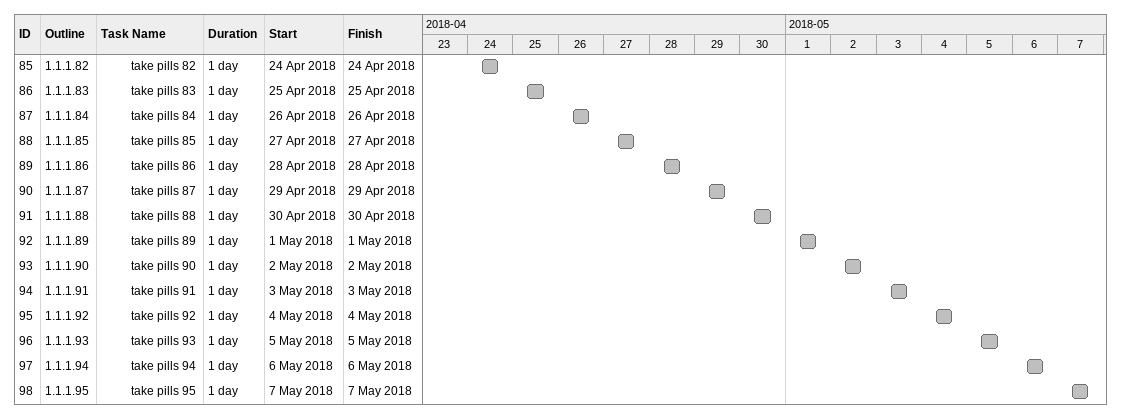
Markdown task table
| ID | WBS | Task | Duration | Start | Finish |
|---|---|---|---|---|---|
| 85 | 1.1.1.82 | take pills 82 | 1d | 2018-04-24 | 2018-04-24 |
| 86 | 1.1.1.83 | take pills 83 | 1d | 2018-04-25 | 2018-04-25 |
| 87 | 1.1.1.84 | take pills 84 | 1d | 2018-04-26 | 2018-04-26 |
| 88 | 1.1.1.85 | take pills 85 | 1d | 2018-04-27 | 2018-04-27 |
| 89 | 1.1.1.86 | take pills 86 | 1d | 2018-04-28 | 2018-04-28 |
| 90 | 1.1.1.87 | take pills 87 | 1d | 2018-04-29 | 2018-04-29 |
| 91 | 1.1.1.88 | take pills 88 | 1d | 2018-04-30 | 2018-04-30 |
| 92 | 1.1.1.89 | take pills 89 | 1d | 2018-05-01 | 2018-05-01 |
| 93 | 1.1.1.90 | take pills 90 | 1d | 2018-05-02 | 2018-05-02 |
| 94 | 1.1.1.91 | take pills 91 | 1d | 2018-05-03 | 2018-05-03 |
| 95 | 1.1.1.92 | take pills 92 | 1d | 2018-05-04 | 2018-05-04 |
| 96 | 1.1.1.93 | take pills 93 | 1d | 2018-05-05 | 2018-05-05 |
| 97 | 1.1.1.94 | take pills 94 | 1d | 2018-05-06 | 2018-05-06 |
| 98 | 1.1.1.95 | take pills 95 | 1d | 2018-05-07 | 2018-05-07 |
